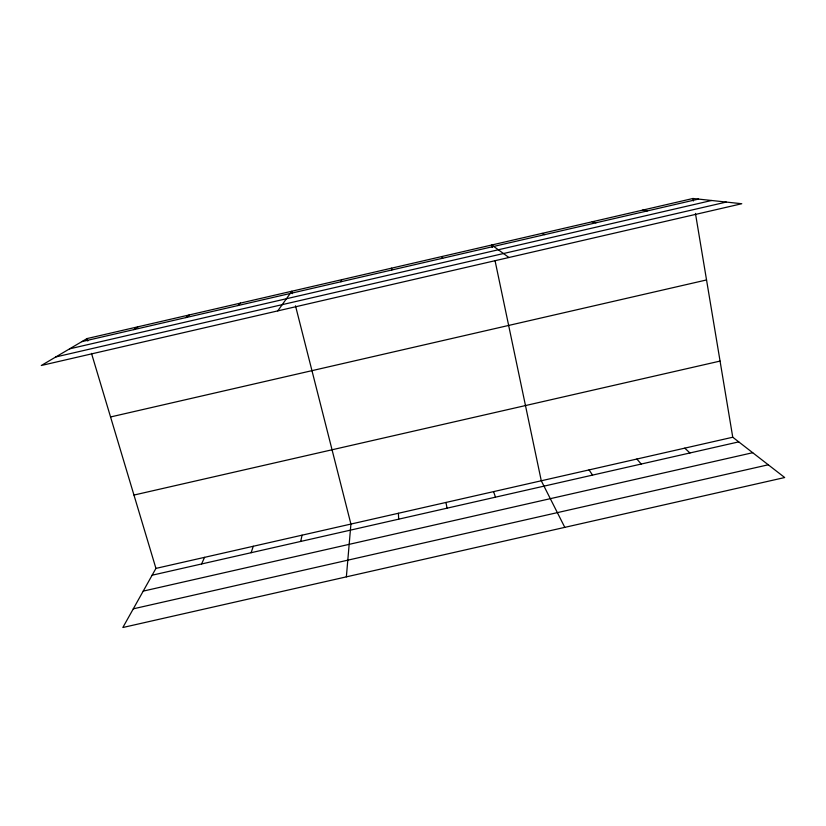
<?xml version="1.0" encoding="UTF-8"?>
<svg xmlns="http://www.w3.org/2000/svg" width="826" height="826" viewBox="0 0 826 826"><rect width="100%" height="100%" fill="white"/><g stroke="black" fill="none" stroke-linecap="round" stroke-linejoin="round"><path stroke-width="1.24" d="M346.362 576.858L350.916 524.066L295.491 305.796M300.705 541.443L302.058 535.176M251.104 552.718L253.283 546.265M340.952 281.749L341.675 279.704M201.575 563.972L204.569 557.343M91.5 353.383L155.938 568.402L122.837 627.512L784.7 477.531L732.755 437.233L695.451 213.428M277.773 310.886L291.795 291.227L292.414 293.653M237.971 305.548L240.49 303.09M185.829 317.607L189.268 314.933M133.781 329.636L138.118 326.755M87.05 338.567L41.3 365.495L741.769 203.733L692.962 198.488L87.05 338.567L87.793 341.035M81.815 341.644L698.548 199.087M69.549 348.861L711.609 200.491M55.827 356.946L726.25 202.071M110.55 416.965L706.54 279.952M133.957 495.063L720.055 361.086M155.938 568.402L732.755 437.233M152.118 575.216L738.733 441.879M143.218 591.117L752.703 452.71M133.285 608.834L768.273 464.79M642.545 210.145L647.223 210.95M592.201 221.781L595.98 222.803M541.949 233.407L544.809 234.625M508.94 257.505L491.759 245.002L492.275 247.459M684.775 448.146L689.937 452.968M636.877 459.039L641.213 464.047M589.041 469.911L592.562 475.105M441.652 256.587L442.726 258.228M564.798 527.36L541.278 480.773L495.115 260.985M493.576 491.625L495.476 497.169M445.957 502.456L447.042 508.176M692.962 198.488L693.375 200.976M391.627 268.151L391.803 269.999M398.4 513.266L398.679 519.172"/></g></svg>
